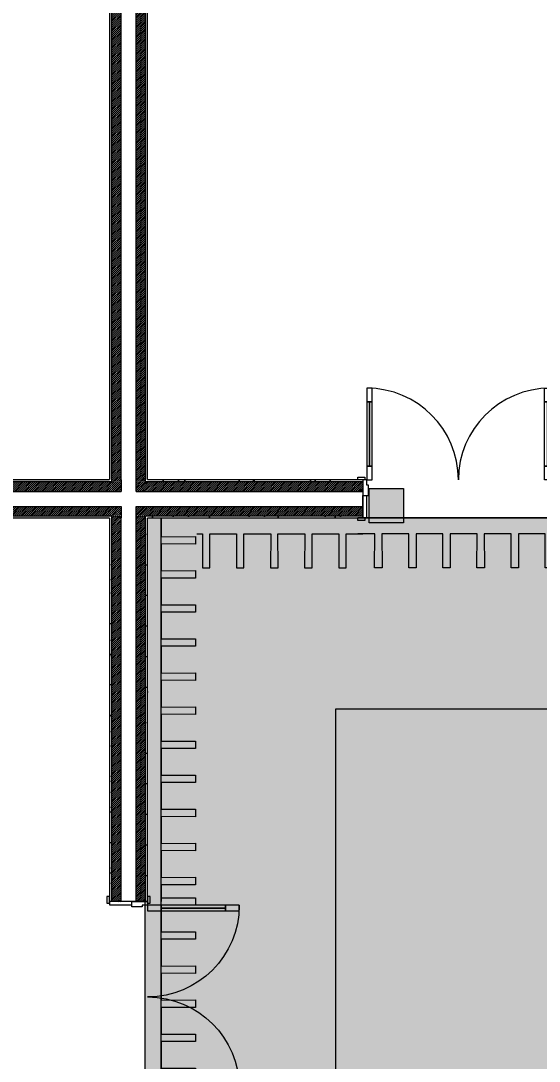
# Model space of a CAD drawing. Header units: millimetres. Extents: x 141848 to 1648660, y -821378 to -151356.
# Drawn here: x 184646 to 188447, y -220881 to -213248 of the extents above; entities that cross this region are included whole.
import ezdxf

# ---------------------------------------------------------------- set-up
doc = ezdxf.new("R2010")
doc.units = ezdxf.units.MM
doc.header["$MEASUREMENT"] = 0
doc.linetypes.add('Wipeout_Contour', pattern=[1000, 0, -1000])
for name, color, linetype in [('Cotations - 1_100', 7, 'Continuous'), ('Intérieur - Agencement', 7, 'Continuous'), ('Nouveau_Co-Structure', 7, 'Continuous'), ('Portes ARCHICAD', 7, 'Continuous'), ('Sols_ Dalles', 7, 'Continuous')]:
    doc.layers.add(name, color=color, linetype=linetype)
doc.styles.add('STYLE_GENERE_2', font='')
doc.styles.get('STYLE_GENERE_2').set_extended_font_data('Arial')
doc.dimstyles.new('STYLE_GENERE__1', dxfattribs={"dimtxt": 250, "dimasz": 190, "dimexe": 1.25, "dimexo": 0.625, "dimgap": 0, "dimtad": 1, "dimlfac": 0.001, "dimtxsty": 'STYLE_GENERE_2', "dimblk": 'ARROWHEAD_6', "dimblk1": 'ARROWHEAD_6', "dimblk2": 'ARROWHEAD_6', "dimcen": 2.5, "dimse1": 1, "dimse2": 1, "dimclrd": 7, "dimclre": 7, "dimclrt": 7, "dimazin": 3, "dimtfac": 1, "dimtmove": 0, "dimatfit": 3})
doc.dimstyles.new('STYLE_GENERE__2', dxfattribs={"dimtxt": 250, "dimasz": 190, "dimexe": 1.25, "dimexo": 0.625, "dimgap": 0, "dimtad": 1, "dimlfac": 0.001, "dimtxsty": 'STYLE_GENERE_2', "dimblk": 'ARROWHEAD_6', "dimblk1": 'ARROWHEAD_6', "dimblk2": 'ARROWHEAD_6', "dimcen": 2.5, "dimse1": 1, "dimse2": 1, "dimclrd": 7, "dimclre": 7, "dimclrt": 7, "dimazin": 3, "dimtfac": 1, "dimtmove": 0, "dimatfit": 3})
pattern_1 = [(45, (0, 0), (-7.0710678, 7.0710678), [])]
pattern_2 = [(45, (0, 175), (-55.68466, 55.68466), [0, -52.5, 0, -78.75]), (110, (175, 175), (74.000794, 26.934086), [0, -38.5, 0, -66.5])]

# ---------------------------------------------------------------- blocks, each defined once
blk = doc.blocks.new('Porte double 25')
at = {"layer": 'Portes ARCHICAD', "color": 7, "linetype": 'Continuous', "lineweight": 5}
for p, q in [((-672, 672), (-672, 572)), ((-632, 672), (-672, 672)), ((-632, 572), (-632, 672)), ((632, 572), (632, 672)), ((632, 672), (672, 672)), ((672, 672), (672, 572)), ((-672, 572), (-632, 572)), ((-652, 572), (-652, 100)), ((672, 572), (632, 572)), ((652, 572), (652, 100)), ((-632, 100), (-672, 100)), ((-672, 100), (-672, 0)), ((-632, 0), (-632, 100)), ((632, 0), (632, 100)), ((632, 100), (672, 100)), ((672, 100), (672, 0)), ((-737, 0), (-737, 19)), ((-737, 19), (-687, 19)), ((-687, 0), (-737, 0)), ((-700, 0), (-737, 0)), ((-700, 0), (-737, 0)), ((-672, 0), (-700, 0)), ((-700, 0), (-700, -115)), ((-700, 0), (-700, -15)), ((-700, 0), (-700, -15)), ((-687, 19), (-687, 0)), ((-672, -40), (-672, 0)), ((-672, 0), (-632, 0)), ((672, 0), (632, 0)), ((700, 0), (672, 0)), ((672, 0), (672, -40)), ((687, 19), (737, 19)), ((687, 0), (687, 19)), ((737, 0), (687, 0)), ((700, -115), (700, 0)), ((700, 0), (700, -15)), ((700, 0), (700, -15)), ((700, 0), (737, 0)), ((700, 0), (737, 0)), ((737, 19), (737, 0)), ((-700, -15), (-700, -85)), ((-700, -15), (-700, -85)), ((-660, -40), (-672, -40)), ((-660, -115), (-660, -40)), ((672, -40), (660, -40)), ((660, -40), (660, -115)), ((700, -15), (700, -85)), ((700, -15), (700, -85)), ((-700, -85), (-700, -115)), ((-700, -85), (-700, -115)), ((-700, -280), (-700, -115)), ((-700, -115), (-675, -115)), ((-700, -115), (-660, -115)), ((-700, -115), (-700, -195)), ((-700, -115), (-700, -195)), ((-675, -115), (-675, -280)), ((660, -115), (700, -115)), ((675, -280), (675, -115)), ((675, -115), (700, -115)), ((700, -85), (700, -115)), ((700, -85), (700, -115)), ((700, -115), (700, -280)), ((700, -115), (700, -195)), ((700, -115), (700, -195)), ((-700, -195), (-700, -265)), ((-700, -195), (-700, -265)), ((700, -195), (700, -265)), ((700, -195), (700, -265)), ((-737, -299), (-737, -280)), ((-737, -280), (-687, -280)), ((-700, -280), (-737, -280)), ((-700, -280), (-737, -280)), ((-687, -299), (-737, -299)), ((-700, -265), (-700, -280)), ((-700, -265), (-700, -280)), ((-675, -280), (-700, -280)), ((-687, -280), (-687, -299)), ((700, -280), (675, -280)), ((687, -280), (737, -280)), ((687, -299), (687, -280)), ((737, -299), (687, -299)), ((700, -265), (700, -280)), ((700, -265), (700, -280)), ((700, -280), (737, -280)), ((700, -280), (737, -280)), ((737, -280), (737, -299))]:
    blk.add_line(p, q, dxfattribs=at)
at = {"layer": 'Portes ARCHICAD', "color": 7, "linetype": 'Continuous', "lineweight": 5, "flags": 128}
for points in [[(-672, 572), (-672, 100), (-652, 100), (-652, 572)], [(-652, 572), (-652, 100), (-632, 100), (-632, 572)], [(652, 572), (652, 100), (632, 100), (632, 572)], [(672, 572), (672, 100), (652, 100), (652, 572)]]:
    blk.add_lwpolyline(points, close=True, dxfattribs=at)
at = {"layer": 'Portes ARCHICAD', "color": 7, "linetype": 'Continuous', "lineweight": 5}
for centre, start, end in [((-672, 0), 0, 90), ((672, 0), 90, 180)]:
    blk.add_arc(centre, 672, start, end, dxfattribs=at)
blk = doc.blocks.new('Mur_8_1', base_point=(185576, -188434))
at = {"color": 254, "linetype": 'Wipeout_Contour', "lineweight": 0, "ltscale": 1140376.831856272}
blk.add_wipeout([(185381, -216615.6), (185311, -216615.6), (185311, -216630.6), (185381, -216630.6)], dxfattribs=at)
at = {"color": 254, "linetype": 'Wipeout_Contour', "lineweight": 0, "ltscale": 1141182.459504243}
blk.add_wipeout([(185381, -216880.6), (185311, -216880.6), (185311, -216895.6), (185381, -216895.6)], dxfattribs=at)
at = {"linetype": 'Continuous', "lineweight": 5, "true_color": 0x5f5f5f}
h = blk.add_hatch(dxfattribs=at)
h.set_pattern_fill('Briques_terre_cuite__int_97', color=251, style=0, pattern_type=2)
h.set_pattern_definition(pattern_1)
h.paths.add_polyline_path([(185381, -216615.6), (185311, -216615.6), (185311, -216630.6), (185381, -216630.6)])
h = blk.add_hatch(dxfattribs=at)
h.set_pattern_fill('Briques_terre_cuite__int_97', color=251, style=0, pattern_type=2)
h.set_pattern_definition(pattern_1)
h.paths.add_polyline_path([(185381, -216880.6), (185311, -216880.6), (185311, -216895.6), (185381, -216895.6)])
at = {"color": 254, "linetype": 'Wipeout_Contour', "lineweight": 0, "ltscale": 1132561.79772521}
blk.add_wipeout([(185296, -211535.6), (185296, -216615.6), (185311, -216615.6), (185311, -211535.6)], dxfattribs=at)
at = {"color": 254, "linetype": 'Wipeout_Contour', "lineweight": 0, "ltscale": 1140610.915950531}
blk.add_wipeout([(185491, -216615.6), (185381, -216615.6), (185381, -216630.6), (185491, -216630.6)], dxfattribs=at)
at = {"color": 254, "linetype": 'Wipeout_Contour', "lineweight": 0, "ltscale": 1145385.812637724}
blk.add_wipeout([(185311, -216895.6), (185296, -216895.6), (185296, -219709.8), (185311, -219709.8)], dxfattribs=at)
at = {"color": 254, "linetype": 'Wipeout_Contour', "lineweight": 0, "ltscale": 1141416.378386201}
blk.add_wipeout([(185491, -216880.6), (185381, -216880.6), (185381, -216895.6), (185491, -216895.6)], dxfattribs=at)
at = {"linetype": 'Continuous', "lineweight": 5, "true_color": 0x5f5f5f}
h = blk.add_hatch(dxfattribs=at)
h.set_pattern_fill('Enduit_0001', color=251, style=0, pattern_type=2)
h.set_pattern_definition(pattern_2)
h.paths.add_polyline_path([(185296, -211535.6), (185296, -216615.6), (185311, -216615.6), (185311, -211535.6)])
h = blk.add_hatch(dxfattribs=at)
h.set_pattern_fill('Enduit_0001', color=251, style=0, pattern_type=2)
h.set_pattern_definition(pattern_2)
h.paths.add_polyline_path([(185311, -216895.6), (185296, -216895.6), (185296, -219709.8), (185311, -219709.8)])
at = {"color": 254, "linetype": 'Wipeout_Contour', "lineweight": 0, "ltscale": 1140845.050907042}
blk.add_wipeout([(185561, -216615.6), (185491, -216615.6), (185491, -216630.6), (185561, -216630.6)], dxfattribs=at)
at = {"color": 254, "linetype": 'Wipeout_Contour', "lineweight": 0, "ltscale": 1141650.348147234}
blk.add_wipeout([(185561, -216880.6), (185491, -216880.6), (185491, -216895.6), (185561, -216895.6)], dxfattribs=at)
at = {"linetype": 'Continuous', "lineweight": 5, "true_color": 0x5f5f5f}
h = blk.add_hatch(dxfattribs=at)
h.set_pattern_fill('Briques_terre_cuite__int_97', color=251, style=0, pattern_type=2)
h.set_pattern_definition(pattern_1)
h.paths.add_polyline_path([(185561, -216615.6), (185491, -216615.6), (185491, -216630.6), (185561, -216630.6)])
h = blk.add_hatch(dxfattribs=at)
h.set_pattern_fill('Briques_terre_cuite__int_97', color=251, style=0, pattern_type=2)
h.set_pattern_definition(pattern_1)
h.paths.add_polyline_path([(185561, -216880.6), (185491, -216880.6), (185491, -216895.6), (185561, -216895.6)])
at = {"color": 254, "linetype": 'Wipeout_Contour', "lineweight": 0, "ltscale": 1125242.242337045}
blk.add_wipeout([(185576, -216615.6), (185576, -206175.6), (185561, -206175.6), (185561, -216615.6)], dxfattribs=at)
at = {"color": 254, "linetype": 'Wipeout_Contour', "lineweight": 0, "ltscale": 1140740.069423841}
blk.add_wipeout([(185491, -216630.6), (185381, -216630.6), (185381, -216700.6), (185491, -216700.6)], dxfattribs=at)
at = {"color": 254, "linetype": 'Wipeout_Contour', "lineweight": 0, "ltscale": 1141287.175992314}
blk.add_wipeout([(185491, -216810.6), (185381, -216810.6), (185381, -216880.6), (185491, -216880.6)], dxfattribs=at)
at = {"color": 254, "linetype": 'Wipeout_Contour', "lineweight": 0, "ltscale": 1146072.065472085}
blk.add_wipeout([(185561, -216895.6), (185561, -219709.8), (185576, -219709.8), (185576, -216895.6)], dxfattribs=at)
at = {"linetype": 'Continuous', "lineweight": 5, "true_color": 0x5f5f5f}
h = blk.add_hatch(dxfattribs=at)
h.set_pattern_fill('Enduit_0001', color=251, style=0, pattern_type=2)
h.set_pattern_definition(pattern_2)
h.paths.add_polyline_path([(185576, -216615.6), (185576, -206175.6), (185561, -206175.6), (185561, -216615.6)])
h = blk.add_hatch(dxfattribs=at)
h.set_pattern_fill('Enduit_0001', color=251, style=0, pattern_type=2)
h.set_pattern_definition(pattern_2)
h.paths.add_polyline_path([(185561, -216895.6), (185561, -219709.8), (185576, -219709.8), (185576, -216895.6)])
at = {"color": 254, "linetype": 'Wipeout_Contour', "lineweight": 0, "ltscale": 1125130.09084485}
blk.add_wipeout([(185561, -216615.6), (185561, -206175.6), (185491, -206175.6), (185491, -216615.6)], dxfattribs=at)
at = {"color": 254, "linetype": 'Wipeout_Contour', "lineweight": 0, "ltscale": 1145961.972661486}
blk.add_wipeout([(185491, -216895.6), (185491, -219709.8), (185561, -219709.8), (185561, -216895.6)], dxfattribs=at)
at = {"linetype": 'Continuous', "lineweight": 5, "true_color": 0x5f5f5f}
h = blk.add_hatch(dxfattribs=at)
h.set_pattern_fill('Briques_terre_cuite__int_97', color=251, style=0, pattern_type=2)
h.set_pattern_definition(pattern_1)
h.paths.add_polyline_path([(185561, -216615.6), (185561, -206175.6), (185491, -206175.6), (185491, -216615.6)])
h = blk.add_hatch(dxfattribs=at)
h.set_pattern_fill('Briques_terre_cuite__int_97', color=251, style=0, pattern_type=2)
h.set_pattern_definition(pattern_1)
h.paths.add_polyline_path([(185491, -216895.6), (185491, -219709.8), (185561, -219709.8), (185561, -216895.6)])
at = {"color": 7, "linetype": 'Continuous', "lineweight": 5}
for p, q in [((185561, -216615.6), (185561, -206175.6)), ((185561, -216630.6), (185561, -216615.6)), ((185561, -216895.6), (185561, -216880.6)), ((185561, -219709.8), (185561, -216895.6)), ((185576, -219709.8), (185576, -219672.8)), ((185576, -219709.8), (185561, -219709.8))]:
    blk.add_line(p, q, dxfattribs=at)
at = {"color": 7, "linetype": 'Continuous', "lineweight": 5, "flags": 128}
for points in [[(185576, -216615.6), (185576, -206175.6)], [(185576, -219709.8), (185576, -216895.6)]]:
    blk.add_lwpolyline(points, dxfattribs=at)
at = {"color": 254, "linetype": 'Wipeout_Contour', "lineweight": 0, "ltscale": 1132780.935307262}
blk.add_wipeout([(185381, -211450.6), (185381, -216615.6), (185491, -216615.6), (185491, -211450.6)], dxfattribs=at)
at = {"color": 254, "linetype": 'Wipeout_Contour', "lineweight": 0, "ltscale": 1145728.880009112}
blk.add_wipeout([(185381, -216895.6), (185381, -219709.8), (185491, -219709.8), (185491, -216895.6)], dxfattribs=at)
at = {"color": 7, "linetype": 'Continuous', "lineweight": 5}
for p, q in [((185491, -216615.6), (185491, -211450.6)), ((185491, -216630.6), (185491, -216615.6)), ((185491, -216700.6), (185491, -216630.6)), ((185491, -216880.6), (185491, -216810.6)), ((185491, -216895.6), (185491, -216880.6)), ((185491, -219709.8), (185491, -216895.6)), ((185491, -219709.8), (185461, -219709.8)), ((185561, -219709.8), (185491, -219709.8))]:
    blk.add_line(p, q, dxfattribs=at)
at = {"color": 254, "linetype": 'Wipeout_Contour', "lineweight": 0, "ltscale": 1132650.509231782}
blk.add_wipeout([(185311, -211520.6), (185311, -216615.6), (185381, -216615.6), (185381, -211520.6)], dxfattribs=at)
at = {"color": 254, "linetype": 'Wipeout_Contour', "lineweight": 0, "ltscale": 1145495.838533478}
blk.add_wipeout([(185311, -219709.8), (185381, -219709.8), (185381, -216895.6), (185311, -216895.6)], dxfattribs=at)
at = {"linetype": 'Continuous', "lineweight": 5, "true_color": 0x5f5f5f}
h = blk.add_hatch(dxfattribs=at)
h.set_pattern_fill('Briques_terre_cuite__int_97', color=251, style=0, pattern_type=2)
h.set_pattern_definition(pattern_1)
h.paths.add_polyline_path([(185311, -211520.6), (185311, -216615.6), (185381, -216615.6), (185381, -211520.6)])
h = blk.add_hatch(dxfattribs=at)
h.set_pattern_fill('Briques_terre_cuite__int_97', color=251, style=0, pattern_type=2)
h.set_pattern_definition(pattern_1)
h.paths.add_polyline_path([(185311, -219709.8), (185381, -219709.8), (185381, -216895.6), (185311, -216895.6)])
at = {"color": 7, "linetype": 'Continuous', "lineweight": 5}
for p, q in [((185311, -211520.6), (185311, -216615.6)), ((185381, -216615.6), (185381, -211520.6)), ((185311, -216615.6), (185311, -216630.6)), ((185381, -216615.6), (185381, -216630.6)), ((185381, -216630.6), (185381, -216700.6)), ((185381, -216810.6), (185381, -216880.6)), ((185311, -216880.6), (185311, -216895.6)), ((185311, -216895.6), (185311, -219709.8)), ((185381, -216880.6), (185381, -216895.6)), ((185381, -219709.8), (185381, -216895.6)), ((185296, -219709.8), (185296, -219672.8)), ((185311, -219709.8), (185296, -219709.8)), ((185381, -219709.8), (185311, -219709.8)), ((185461, -219709.8), (185381, -219709.8))]:
    blk.add_line(p, q, dxfattribs=at)
at = {"color": 7, "linetype": 'Continuous', "lineweight": 5, "flags": 128}
for points in [[(185296, -211535.6), (185296, -216615.6)], [(185296, -216895.6), (185296, -219709.8)]]:
    blk.add_lwpolyline(points, dxfattribs=at)
at = {"layer": 'Portes ARCHICAD', "color": 7, "linetype": 'Continuous', "lineweight": 5, "xscale": -1, "zscale": 1000, "rotation": 270}
blk.add_blockref('Porte double 25', (185576, -220409.8), dxfattribs=at)
blk = doc.blocks.new('Mur_22_1', base_point=(195375, -216895.6))
at = {"color": 254, "linetype": 'Wipeout_Contour', "lineweight": 0, "ltscale": 1131068.876506741}
blk.add_wipeout([(185296, -216615.6), (178155.5, -216615.6), (178155.5, -216630.6), (185296, -216630.6)], dxfattribs=at)
at = {"color": 254, "linetype": 'Wipeout_Contour', "lineweight": 0, "ltscale": 1140955.636070019}
blk.add_wipeout([(185576, -216615.6), (185561, -216615.6), (185561, -216630.6), (185576, -216630.6)], dxfattribs=at)
at = {"color": 254, "linetype": 'Wipeout_Contour', "lineweight": 0, "ltscale": 1131544.923557036}
blk.add_wipeout([(177890.5, -216895.6), (185296, -216895.6), (185296, -216880.6), (177890.5, -216880.6)], dxfattribs=at)
at = {"color": 254, "linetype": 'Wipeout_Contour', "lineweight": 0, "ltscale": 1141760.85530834}
blk.add_wipeout([(185576, -216880.6), (185561, -216880.6), (185561, -216895.6), (185576, -216895.6)], dxfattribs=at)
at = {"linetype": 'Continuous', "lineweight": 5, "true_color": 0x5f5f5f}
h = blk.add_hatch(dxfattribs=at)
h.set_pattern_fill('Enduit_0001', color=251, style=0, pattern_type=2)
h.set_pattern_definition(pattern_2)
h.paths.add_polyline_path([(185296, -216615.6), (178155.5, -216615.6), (178155.5, -216630.6), (185296, -216630.6)])
h = blk.add_hatch(dxfattribs=at)
h.set_pattern_fill('Enduit_0001', color=251, style=0, pattern_type=2)
h.set_pattern_definition(pattern_2)
h.paths.add_polyline_path([(185576, -216615.6), (185561, -216615.6), (185561, -216630.6), (185576, -216630.6)])
h = blk.add_hatch(dxfattribs=at)
h.set_pattern_fill('Enduit_0001', color=251, style=0, pattern_type=2)
h.set_pattern_definition(pattern_2)
h.paths.add_polyline_path([(177890.5, -216895.6), (185296, -216895.6), (185296, -216880.6), (177890.5, -216880.6)])
h = blk.add_hatch(dxfattribs=at)
h.set_pattern_fill('Enduit_0001', color=251, style=0, pattern_type=2)
h.set_pattern_definition(pattern_2)
h.paths.add_polyline_path([(185576, -216880.6), (185561, -216880.6), (185561, -216895.6), (185576, -216895.6)])
at = {"color": 254, "linetype": 'Wipeout_Contour', "lineweight": 0, "ltscale": 1140266.313593126}
blk.add_wipeout([(185311, -216615.6), (185296, -216615.6), (185296, -216630.6), (185311, -216630.6)], dxfattribs=at)
at = {"color": 254, "linetype": 'Wipeout_Contour', "lineweight": 0, "ltscale": 1143034.382763726}
blk.add_wipeout([(185576, -216615.6), (185576, -216630.6), (187154.8, -216630.6), (187154.8, -216615.6)], dxfattribs=at)
at = {"color": 254, "linetype": 'Wipeout_Contour', "lineweight": 0, "ltscale": 1141072.019265106}
blk.add_wipeout([(185311, -216880.6), (185296, -216880.6), (185296, -216895.6), (185311, -216895.6)], dxfattribs=at)
at = {"color": 254, "linetype": 'Wipeout_Contour', "lineweight": 0, "ltscale": 1143838.141313362}
blk.add_wipeout([(185576, -216895.6), (187154.8, -216895.6), (187154.8, -216880.6), (185576, -216880.6)], dxfattribs=at)
at = {"linetype": 'Continuous', "lineweight": 5, "true_color": 0x5f5f5f}
h = blk.add_hatch(dxfattribs=at)
h.set_pattern_fill('Enduit_0001', color=251, style=0, pattern_type=2)
h.set_pattern_definition(pattern_2)
h.paths.add_polyline_path([(185311, -216615.6), (185296, -216615.6), (185296, -216630.6), (185311, -216630.6)])
h = blk.add_hatch(dxfattribs=at)
h.set_pattern_fill('Enduit_0001', color=251, style=0, pattern_type=2)
h.set_pattern_definition(pattern_2)
h.paths.add_polyline_path([(185576, -216615.6), (185576, -216630.6), (187154.8, -216630.6), (187154.8, -216615.6)])
h = blk.add_hatch(dxfattribs=at)
h.set_pattern_fill('Enduit_0001', color=251, style=0, pattern_type=2)
h.set_pattern_definition(pattern_2)
h.paths.add_polyline_path([(185311, -216880.6), (185296, -216880.6), (185296, -216895.6), (185311, -216895.6)])
h = blk.add_hatch(dxfattribs=at)
h.set_pattern_fill('Enduit_0001', color=251, style=0, pattern_type=2)
h.set_pattern_definition(pattern_2)
h.paths.add_polyline_path([(185576, -216895.6), (187154.8, -216895.6), (187154.8, -216880.6), (185576, -216880.6)])
at = {"color": 254, "linetype": 'Wipeout_Contour', "lineweight": 0, "ltscale": 1131522.878556852}
blk.add_wipeout([(185311, -216810.6), (177960.5, -216810.6), (177960.5, -216880.6), (185311, -216880.6)], dxfattribs=at)
at = {"color": 254, "linetype": 'Wipeout_Contour', "lineweight": 0, "ltscale": 1141521.172238225}
blk.add_wipeout([(185561, -216810.6), (185491, -216810.6), (185491, -216880.6), (185561, -216880.6)], dxfattribs=at)
at = {"linetype": 'Continuous', "lineweight": 5, "true_color": 0x5f5f5f}
h = blk.add_hatch(dxfattribs=at)
h.set_pattern_fill('Briques_terre_cuite__int_97', color=251, style=0, pattern_type=2)
h.set_pattern_definition(pattern_1)
h.paths.add_polyline_path([(185311, -216810.6), (177960.5, -216810.6), (177960.5, -216880.6), (185311, -216880.6)])
h = blk.add_hatch(dxfattribs=at)
h.set_pattern_fill('Briques_terre_cuite__int_97', color=251, style=0, pattern_type=2)
h.set_pattern_definition(pattern_1)
h.paths.add_polyline_path([(185561, -216810.6), (185491, -216810.6), (185491, -216880.6), (185561, -216880.6)])
at = {"color": 254, "linetype": 'Wipeout_Contour', "lineweight": 0, "ltscale": 1141053.230622786}
blk.add_wipeout([(185381, -216810.6), (185311, -216810.6), (185311, -216880.6), (185381, -216880.6)], dxfattribs=at)
at = {"color": 254, "linetype": 'Wipeout_Contour', "lineweight": 0, "ltscale": 1143689.706429992}
blk.add_wipeout([(185561, -216810.6), (185561, -216880.6), (187154.8, -216880.6), (187154.8, -216810.6)], dxfattribs=at)
at = {"linetype": 'Continuous', "lineweight": 5, "true_color": 0x5f5f5f}
h = blk.add_hatch(dxfattribs=at)
h.set_pattern_fill('Briques_terre_cuite__int_97', color=251, style=0, pattern_type=2)
h.set_pattern_definition(pattern_1)
h.paths.add_polyline_path([(185381, -216810.6), (185311, -216810.6), (185311, -216880.6), (185381, -216880.6)])
h = blk.add_hatch(dxfattribs=at)
h.set_pattern_fill('Briques_terre_cuite__int_97', color=251, style=0, pattern_type=2)
h.set_pattern_definition(pattern_1)
h.paths.add_polyline_path([(185561, -216810.6), (185561, -216880.6), (187154.8, -216880.6), (187154.8, -216810.6)])
at = {"color": 7, "linetype": 'Continuous', "lineweight": 5}
for p, q in [((177960.5, -216880.6), (185311, -216880.6)), ((185311, -216880.6), (185311, -216895.6)), ((185561, -216895.6), (185561, -216880.6)), ((185561, -216880.6), (187154.8, -216880.6)), ((187154.8, -216895.6), (187117.8, -216895.6)), ((187154.8, -216880.6), (187154.8, -216895.6))]:
    blk.add_line(p, q, dxfattribs=at)
at = {"color": 7, "linetype": 'Continuous', "lineweight": 5, "flags": 128}
for points in [[(177875.5, -216895.6), (185296, -216895.6)], [(185576, -216895.6), (187154.8, -216895.6)]]:
    blk.add_lwpolyline(points, dxfattribs=at)
at = {"color": 254, "linetype": 'Wipeout_Contour', "lineweight": 0, "ltscale": 1131477.537800761}
blk.add_wipeout([(185381, -216700.6), (178070.5, -216700.6), (178070.5, -216810.6), (185381, -216810.6)], dxfattribs=at)
at = {"color": 254, "linetype": 'Wipeout_Contour', "lineweight": 0, "ltscale": 1131199.573631248}
blk.add_wipeout([(185311, -216630.6), (178140.5, -216630.6), (178140.5, -216700.6), (185311, -216700.6)], dxfattribs=at)
at = {"color": 254, "linetype": 'Wipeout_Contour', "lineweight": 0, "ltscale": 1141013.604110697}
blk.add_wipeout([(185491, -216700.6), (185381, -216700.6), (185381, -216810.6), (185491, -216810.6)], dxfattribs=at)
at = {"linetype": 'Continuous', "lineweight": 5, "true_color": 0x5f5f5f}
h = blk.add_hatch(dxfattribs=at)
h.set_pattern_fill('Briques_terre_cuite__int_97', color=251, style=0, pattern_type=2)
h.set_pattern_definition(pattern_1)
h.paths.add_polyline_path([(185311, -216630.6), (178140.5, -216630.6), (178140.5, -216700.6), (185311, -216700.6)])
at = {"color": 7, "linetype": 'Continuous', "lineweight": 5}
for p, q in [((178070.5, -216810.6), (185381, -216810.6)), ((185381, -216810.6), (185381, -216880.6))]:
    blk.add_line(p, q, dxfattribs=at)
at = {"color": 254, "linetype": 'Wipeout_Contour', "lineweight": 0, "ltscale": 1143325.672662652}
blk.add_wipeout([(185491, -216700.6), (185491, -216810.6), (187154.8, -216810.6), (187154.8, -216700.6)], dxfattribs=at)
at = {"color": 7, "linetype": 'Continuous', "lineweight": 5}
for p, q in [((185491, -216880.6), (185491, -216810.6)), ((185491, -216810.6), (187154.8, -216810.6)), ((187154.8, -216810.6), (187154.8, -216880.6))]:
    blk.add_line(p, q, dxfattribs=at)
at = {"color": 254, "linetype": 'Wipeout_Contour', "lineweight": 0, "ltscale": 1140506.011834636}
blk.add_wipeout([(185381, -216630.6), (185311, -216630.6), (185311, -216700.6), (185381, -216700.6)], dxfattribs=at)
at = {"color": 254, "linetype": 'Wipeout_Contour', "lineweight": 0, "ltscale": 1140974.177878002}
blk.add_wipeout([(185561, -216630.6), (185491, -216630.6), (185491, -216700.6), (185561, -216700.6)], dxfattribs=at)
at = {"linetype": 'Continuous', "lineweight": 5, "true_color": 0x5f5f5f}
h = blk.add_hatch(dxfattribs=at)
h.set_pattern_fill('Briques_terre_cuite__int_97', color=251, style=0, pattern_type=2)
h.set_pattern_definition(pattern_1)
h.paths.add_polyline_path([(185381, -216630.6), (185311, -216630.6), (185311, -216700.6), (185381, -216700.6)])
h = blk.add_hatch(dxfattribs=at)
h.set_pattern_fill('Briques_terre_cuite__int_97', color=251, style=0, pattern_type=2)
h.set_pattern_definition(pattern_1)
h.paths.add_polyline_path([(185561, -216630.6), (185491, -216630.6), (185491, -216700.6), (185561, -216700.6)])
at = {"color": 7, "linetype": 'Continuous', "lineweight": 5}
for p, q in [((185311, -216630.6), (178140.5, -216630.6)), ((185311, -216615.6), (185311, -216630.6)), ((185381, -216630.6), (185381, -216700.6)), ((185491, -216700.6), (185491, -216630.6)), ((178140.5, -216700.6), (185311, -216700.6)), ((185311, -216700.6), (185381, -216700.6))]:
    blk.add_line(p, q, dxfattribs=at)
at = {"color": 7, "linetype": 'Continuous', "lineweight": 5, "flags": 128}
blk.add_lwpolyline([(185296, -216615.6), (178155.5, -216615.6)], dxfattribs=at)
at = {"color": 254, "linetype": 'Wipeout_Contour', "lineweight": 0, "ltscale": 1143143.74796715}
blk.add_wipeout([(185561, -216630.6), (185561, -216700.6), (187154.8, -216700.6), (187154.8, -216630.6)], dxfattribs=at)
at = {"linetype": 'Continuous', "lineweight": 5, "true_color": 0x5f5f5f}
h = blk.add_hatch(dxfattribs=at)
h.set_pattern_fill('Briques_terre_cuite__int_97', color=251, style=0, pattern_type=2)
h.set_pattern_definition(pattern_1)
h.paths.add_polyline_path([(185561, -216630.6), (185561, -216700.6), (187154.8, -216700.6), (187154.8, -216630.6)])
at = {"color": 7, "linetype": 'Continuous', "lineweight": 5}
for p, q in [((185561, -216630.6), (185561, -216615.6)), ((187154.8, -216630.6), (185561, -216630.6)), ((187154.8, -216615.6), (187117.8, -216615.6)), ((187154.8, -216615.6), (187154.8, -216630.6)), ((187154.8, -216630.6), (187154.8, -216700.6)), ((185491, -216700.6), (185561, -216700.6)), ((185561, -216700.6), (187154.8, -216700.6)), ((187154.8, -216700.6), (187154.8, -216730.6)), ((187154.8, -216730.6), (187154.8, -216810.6))]:
    blk.add_line(p, q, dxfattribs=at)
at = {"color": 7, "linetype": 'Continuous', "lineweight": 5, "flags": 128}
blk.add_lwpolyline([(187154.8, -216615.6), (185576, -216615.6)], dxfattribs=at)
at = {"layer": 'Portes ARCHICAD', "color": 7, "linetype": 'Continuous', "lineweight": 5, "zscale": 1000}
blk.add_blockref('Porte double 25', (187854.8, -216615.6), dxfattribs=at)
blk = doc.blocks.new('Tôle profilée 25_21')
at = {"color": 7, "linetype": 'Continuous', "lineweight": 5}
for p, q in [((0, 2814.2), (0, 2676.5)), ((-250, 2677.5), (-250, 2650)), ((0, 2676.5), (-250, 2677.5)), ((-250, 2650), (-250, 2622.5)), ((-250, 2622.5), (0, 2623.5)), ((0, 2623.5), (0, 2426.5)), ((-250, 2427.5), (-250, 2400)), ((0, 2426.5), (-250, 2427.5)), ((-250, 2400), (-250, 2372.5)), ((-250, 2372.5), (0, 2373.5)), ((0, 2373.5), (0, 2176.5)), ((-250, 2177.5), (-250, 2150)), ((0, 2176.5), (-250, 2177.5)), ((-250, 2150), (-250, 2122.5)), ((-250, 2122.5), (0, 2123.5)), ((0, 2123.5), (0, 1926.5)), ((-250, 1927.5), (-250, 1900)), ((0, 1926.5), (-250, 1927.5)), ((-250, 1900), (-250, 1872.5)), ((-250, 1872.5), (0, 1873.5)), ((0, 1873.5), (0, 1676.5)), ((-250, 1677.5), (-250, 1650)), ((0, 1676.5), (-250, 1677.5)), ((-250, 1650), (-250, 1622.5)), ((-250, 1622.5), (0, 1623.5)), ((0, 1623.5), (0, 1426.5)), ((-250, 1427.5), (-250, 1400)), ((0, 1426.5), (-250, 1427.5)), ((-250, 1400), (-250, 1372.5)), ((-250, 1372.5), (0, 1373.5)), ((0, 1373.5), (0, 1176.5)), ((-250, 1177.5), (-250, 1150)), ((0, 1176.5), (-250, 1177.5)), ((-250, 1150), (-250, 1122.5)), ((-250, 1122.5), (0, 1123.5)), ((0, 1123.5), (0, 926.5)), ((-250, 927.5), (-250, 900)), ((0, 926.5), (-250, 927.5)), ((-250, 900), (-250, 872.5)), ((-250, 872.5), (0, 873.5)), ((0, 873.5), (0, 676.5)), ((-250, 677.5), (-250, 650)), ((0, 676.5), (-250, 677.5)), ((-250, 650), (-250, 622.5)), ((-250, 622.5), (0, 623.5)), ((0, 623.5), (0, 426.5)), ((-250, 427.5), (-250, 400)), ((0, 426.5), (-250, 427.5)), ((-250, 400), (-250, 372.5)), ((-250, 372.5), (0, 373.5)), ((0, 373.5), (0, 176.5)), ((-250, 177.5), (-250, 150)), ((0, 176.5), (-250, 177.5)), ((-250, 150), (-250, 122.5)), ((-250, 122.5), (0, 123.5)), ((0, 123.5), (0, 0))]:
    blk.add_line(p, q, dxfattribs=at)
blk = doc.blocks.new('Tôle profilée 25_24')
at = {"color": 7, "linetype": 'Continuous', "lineweight": 5}
for p, q in [((-250, 1177.5), (-250, 1150)), ((0, 1176.5), (-250, 1177.5)), ((-250, 1150), (-250, 1122.5)), ((0, 1218.4), (0, 1176.5)), ((-250, 1122.5), (0, 1123.5)), ((0, 1123.5), (0, 926.5)), ((-250, 927.5), (-250, 900)), ((0, 926.5), (-250, 927.5)), ((-250, 900), (-250, 872.5)), ((-250, 872.5), (0, 873.5)), ((0, 873.5), (0, 676.5)), ((-250, 677.5), (-250, 650)), ((0, 676.5), (-250, 677.5)), ((-250, 650), (-250, 622.5)), ((-250, 622.5), (0, 623.5)), ((0, 623.5), (0, 426.5)), ((-250, 427.5), (-250, 400)), ((0, 426.5), (-250, 427.5)), ((-250, 400), (-250, 372.5)), ((-250, 372.5), (0, 373.5)), ((0, 373.5), (0, 176.5)), ((-250, 177.5), (-250, 150)), ((0, 176.5), (-250, 177.5)), ((-250, 150), (-250, 122.5)), ((-250, 122.5), (0, 123.5)), ((0, 123.5), (0, 0))]:
    blk.add_line(p, q, dxfattribs=at)
blk = doc.blocks.new('Tôle profilée 25_41')
at = {"color": 7, "linetype": 'Continuous', "lineweight": 5}
for p, q in [((0, 1474), (0, 1426.5)), ((-250, 1427.5), (-250, 1400)), ((0, 1426.5), (-250, 1427.5)), ((-250, 1400), (-250, 1372.5)), ((-250, 1372.5), (0, 1373.5)), ((0, 1373.5), (0, 1176.5)), ((-250, 1177.5), (-250, 1150)), ((0, 1176.5), (-250, 1177.5)), ((-250, 1150), (-250, 1122.5)), ((-250, 1122.5), (0, 1123.5)), ((0, 1123.5), (0, 926.5)), ((-250, 927.5), (-250, 900)), ((0, 926.5), (-250, 927.5)), ((-250, 900), (-250, 872.5)), ((-250, 872.5), (0, 873.5)), ((0, 873.5), (0, 676.5)), ((-250, 677.5), (-250, 650)), ((0, 676.5), (-250, 677.5)), ((-250, 650), (-250, 622.5)), ((-250, 622.5), (0, 623.5)), ((0, 623.5), (0, 426.5)), ((-250, 427.5), (-250, 400)), ((0, 426.5), (-250, 427.5)), ((-250, 400), (-250, 372.5)), ((-250, 372.5), (0, 373.5)), ((0, 373.5), (0, 176.5)), ((-250, 177.5), (-250, 150)), ((0, 176.5), (-250, 177.5)), ((-250, 150), (-250, 122.5)), ((-250, 122.5), (0, 123.5)), ((0, 123.5), (0, 0))]:
    blk.add_line(p, q, dxfattribs=at)
blk = doc.blocks.new('Tôle profilée 25_40')
at = {"color": 7, "linetype": 'Continuous', "lineweight": 5}
for p, q in [((-250, 1427.5), (-250, 1400)), ((0, 1426.5), (-250, 1427.5)), ((-250, 1400), (-250, 1372.5)), ((0, 1437), (0, 1426.5)), ((-250, 1372.5), (0, 1373.5)), ((0, 1373.5), (0, 1176.5)), ((-250, 1177.5), (-250, 1150)), ((0, 1176.5), (-250, 1177.5)), ((-250, 1150), (-250, 1122.5)), ((-250, 1122.5), (0, 1123.5)), ((0, 1123.5), (0, 926.5)), ((-250, 927.5), (-250, 900)), ((0, 926.5), (-250, 927.5)), ((-250, 900), (-250, 872.5)), ((-250, 872.5), (0, 873.5)), ((0, 873.5), (0, 676.5)), ((-250, 677.5), (-250, 650)), ((0, 676.5), (-250, 677.5)), ((-250, 650), (-250, 622.5)), ((-250, 622.5), (0, 623.5)), ((0, 623.5), (0, 426.5)), ((-250, 427.5), (-250, 400)), ((0, 426.5), (-250, 427.5)), ((-250, 400), (-250, 372.5)), ((-250, 372.5), (0, 373.5)), ((0, 373.5), (0, 176.5)), ((-250, 177.5), (-250, 150)), ((0, 176.5), (-250, 177.5)), ((-250, 150), (-250, 122.5)), ((-250, 122.5), (0, 123.5)), ((0, 123.5), (0, 0))]:
    blk.add_line(p, q, dxfattribs=at)
blk = doc.blocks.new('*D511')
at = {"layer": 'Cotations - 1_100', "color": 7, "linetype": 'Continuous', "lineweight": 5}
for p, q in [((178155.5, -212920.4), (178155.5, -212545.4)), ((185296, -212920.4), (185296, -212545.4)), ((178255.5, -212632.9), (178055.5, -212832.9)), ((185396, -212632.9), (185196, -212832.9)), ((178155.5, -212732.9), (185296, -212732.9))]:
    blk.add_line(p, q, dxfattribs=at)
at = {"layer": 'Cotations - 1_100', "color": 7, "lineweight": 5, "char_height": 250, "attachment_point": 7, "style": 'STYLE_GENERE_2'}
for s, insert in [('\\A1;{\\pql;\\fArial|b0|i0|c0|p38;7,14}', (181060.6, -212682.9)), ('\\A1;{\\pql;\\fArial|b0|i0|c0|p38;0,28}', (184530.9, -212682.9))]:
    blk.add_mtext(s, dxfattribs=dict(at, insert=insert))
blk = doc.blocks.new('ARROWHEAD_6')
at = {"color": 0, "linetype": 'Continuous', "lineweight": 0}
for p, q in [((-0.5, -0.5), (0.5, 0.5)), ((0, 0), (-1, 0))]:
    blk.add_line(p, q, dxfattribs=at)
blk = doc.blocks.new('*D516')
at = {"layer": 'Cotations - 1_100', "color": 7, "linetype": 'Continuous', "lineweight": 5}
for p, q in [((183646.7, -211435.6), (183846.7, -211635.6)), ((183934.2, -211535.6), (183559.2, -211535.6)), ((183746.7, -216615.6), (183746.7, -211535.6)), ((183646.7, -216515.6), (183846.7, -216715.6)), ((183934.2, -216615.6), (183559.2, -216615.6)), ((183746.7, -216765.6), (183746.7, -216615.6))]:
    blk.add_line(p, q, dxfattribs=at)
at = {"layer": 'Cotations - 1_100', "color": 7, "lineweight": 5, "char_height": 250, "attachment_point": 7, "rotation": 90, "style": 'STYLE_GENERE_2'}
for s, insert in [('\\A1;{\\pql;\\fArial|b0|i0|c0|p38;0,28}', (183696.7, -212300.7)), ('\\A1;{\\pql;\\fArial|b0|i0|c0|p38;5,08}', (183696.7, -214740.7))]:
    blk.add_mtext(s, dxfattribs=dict(at, insert=insert))
blk = doc.blocks.new('*D525')
at = {"layer": 'Cotations - 1_100', "color": 7, "linetype": 'Continuous', "lineweight": 5}
for p, q in [((188883.7, -206275.6), (188683.7, -206075.6)), ((188783.7, -206175.6), (188783.7, -206025.6)), ((188971.2, -206175.6), (188596.2, -206175.6)), ((188783.7, -216615.6), (188783.7, -206175.6)), ((188683.7, -216515.6), (188883.7, -216715.6)), ((188971.2, -216615.6), (188596.2, -216615.6)), ((188783.7, -216765.6), (188783.7, -216615.6))]:
    blk.add_line(p, q, dxfattribs=at)
at = {"layer": 'Cotations - 1_100', "color": 7, "lineweight": 5, "insert": (188733.7, -211823), "char_height": 250, "attachment_point": 7, "rotation": 90, "style": 'STYLE_GENERE_2'}
blk.add_mtext('\\A1;{\\pql;\\fArial|b0|i0|c0|p38;10,44}', dxfattribs=at)

msp = doc.modelspace()

# ---------------------------------------------------------------- hatches: boundary and pattern name
at = {"linetype": 'Continuous', "lineweight": 0, "true_color": 0x6f6f6f}
h = msp.add_hatch(color=8, dxfattribs=at)
h.paths.add_polyline_path([(141848.442, -295062.571), (269220.821, -293826.868), (269220.821, -270902.734), (268763.049, -270902.734), (254213.6, -271040.575), (254213.6, -163437.635), (153156.2, -163437.635), (153156.2, -271040.575), (153182.962, -271040.57), (153183.146, -272000.514, -0.40942736), (149183.681, -275935.042), (141848.442, -275935.042)])
h.paths.add_polyline_path([(158435.584, -260639.953), (155145.584, -260639.953), (155145.584, -248364.953), (155145.584, -243089.974), (155145.584, -242189.974), (158435.584, -242189.974)], flags=0)
h.paths.add_polyline_path([(161503.433, -171995.57), (161503.433, -193810.571), (161503.433, -230015.57), (161503.433, -260810.571), (196775.042, -260810.571), (196775.042, -222495.57), (186955.542, -222495.57), (186955.542, -218295.57), (196754.55, -218295.57), (196754.55, -208495.57), (196754.55, -204495.57), (193355.542, -204495.57), (193355.542, -195161.535), (195576.034, -195161.535), (195576.034, -189810.571), (217850.068, -189810.571), (217850.068, -262266.885), (245610.045, -262266.885), (245610.045, -253395.571), (245626.034, -253395.571), (246426.034, -253395.571), (247826.034, -253395.571), (247826.034, -248005.571), (247826.034, -246605.571), (245626.034, -246605.571), (245610.045, -246605.571), (245610.045, -171995.57), (212806.28, -171995.57)], flags=0)
h.paths.add_polyline_path([(162737.042, -269433.913, -0.09031866), (162858.773, -268727.623, -0.20144873), (163912.639, -267592.74, -0.10421145), (164718.006, -267415.055), (165317.979, -267409.371, -0.10404461), (166125.354, -267571.244, -0.23825546), (167284.257, -268953.318, -0.05518862), (167336.836, -269390.334), (167338.931, -269611.438), (167351.046, -270890.267), (167092.583, -271892.761, -0.26794919), (165370.083, -272909.124), (164770.11, -272914.808, -0.19371746), (163379.252, -272370.185, -0.07056876), (163028.663, -271931.262, -0.1316525), (162751.253, -270933.845)], flags=0)
h.paths.add_polyline_path([(175327.752, -275599.002, -0.4157911), (173316.986, -273599.031), (173316.986, -273452.052), (173330.488, -267377.824, -0.3805567), (175316.986, -265609.826), (175394.714, -265609.826), (175394.714, -270609.826), (190394.714, -270609.826), (190394.714, -265609.826), (195356.191, -265609.826, -0.41421356), (196856.191, -267109.826), (196856.191, -273660.699, -0.34550161), (195137.285, -275433.432)], flags=0)
h.paths.add_polyline_path([(205510.093, -271504.083, -0.13447393), (205230.948, -270484.937), (205230.948, -268984.937, -0.41421356), (207230.948, -266984.937), (207830.948, -266984.937, -0.41421356), (209830.948, -268984.937), (209830.948, -270484.937, -0.12882035), (209574.03, -271465.581, -0.27093629), (207830.948, -272484.937), (207230.948, -272484.937, -0.26498)], flags=0)
h.paths.add_polyline_path([(217862.687, -273329.325), (217869.949, -267730.336, -0.09856151), (218100.718, -266943.721), (218117.681, -266951.545, -0.258849), (219955.479, -265605.827), (219953.141, -265587.294), (220637.569, -265587.294), (220637.569, -265687.294), (220637.569, -270687.294), (250537.569, -270687.294), (250537.569, -265687.294), (252208.004, -265687.294), (254186.294, -265687.294), (254186.294, -267687.294), (254186.294, -271062.255, 0.00134576), (254186.323, -271073.021), (254197.209, -273095.233, -0.41421356), (252208.004, -275105.97), (243484.534, -275105.97, -0.00518896), (243431.438, -275116.103), (235447.992, -275196.191), (220071.012, -275253.24, -0.38655333), (217873.089, -273475.385, -0.02518922)], flags=0)
at = {"layer": 'Intérieur - Agencement', "linetype": 'Continuous', "lineweight": 5}
msp.add_hatch(color=9, dxfattribs=at).paths.add_polyline_path([(185676.034, -216895.57), (195375.042, -216895.57), (195375.042, -223895.57), (185676.034, -223895.57)])
at = {"layer": 'Sols_ Dalles', "linetype": 'Continuous', "lineweight": 0, "true_color": 0x2e271c}
msp.add_hatch(color=250, dxfattribs=at).paths.add_polyline_path([(161503.433, -171995.57), (161503.433, -230015.57), (161503.433, -260810.571), (196775.042, -260810.571), (196775.042, -260795.571), (196775.042, -258649.982), (196775.042, -258010.558), (196775.042, -222495.57), (186955.542, -222495.57), (186955.542, -218295.57), (196754.55, -218295.57), (196754.55, -204495.57), (193355.542, -204495.57), (193355.542, -195161.535), (195576.034, -195161.535), (195576.034, -189810.571), (217805.542, -189810.571), (217805.542, -253395.57), (217805.542, -253415.571), (219205.542, -253415.571), (219205.542, -253395.57), (219205.542, -188410.571), (191955.542, -188410.571), (191955.542, -190035.076), (194140.476, -190023.061), (194160.967, -193749.52), (191976.034, -193761.535), (191955.542, -200380.57), (191955.542, -205895.57), (195354.55, -205895.57), (195354.55, -216895.57), (185555.542, -216895.57), (185555.542, -223895.57), (195354.55, -223895.57), (195354.55, -258649.982), (195354.55, -259410.571), (163990.222, -259410.571), (162860.681, -259410.571), (162860.681, -231415.57), (162860.681, -173395.57), (244226.034, -173395.57), (244226.034, -248005.571), (245626.034, -248005.571), (246426.034, -248005.571), (246426.034, -251817.03), (245610.045, -251817.03), (244211.034, -251817.03), (244211.034, -253395.571), (246426.034, -253395.571), (247826.034, -253395.571), (247826.034, -248005.571), (247826.034, -246605.571), (245626.034, -246605.571), (245626.034, -171995.57)])

# ---------------------------------------------------------------- linework, layer by layer
at = {"layer": 'Intérieur - Agencement', "color": 7, "linetype": 'Continuous', "lineweight": 5, "flags": 128}
msp.add_lwpolyline([(185676.034, -216895.57), (195375.042, -216895.57), (195375.042, -223895.57), (185676.034, -223895.57)], close=True, dxfattribs=at)
at = {"layer": 'Sols_ Dalles', "color": 250, "linetype": 'Continuous', "lineweight": 5, "true_color": 0x1f1f1f}
for points in [[(219205.542, -253395.57), (219205.542, -188410.571), (191955.542, -188410.571), (191955.542, -200380.57), (191955.542, -205895.57), (195354.55, -205895.57), (195354.55, -216895.57), (185555.542, -216895.57), (185555.542, -223895.57), (195354.55, -223895.57), (195354.55, -258649.982)], [(196775.042, -258010.558), (196775.042, -222495.57), (186955.542, -222495.57), (186955.542, -218295.57), (196754.55, -218295.57), (196754.55, -204495.57), (193355.542, -204495.57), (193355.542, -201780.57), (193355.542, -195161.535)]]:
    msp.add_lwpolyline(points, dxfattribs=at)

# ---------------------------------------------------------------- block references
at = {"color": 7, "linetype": 'Continuous', "lineweight": 5, "xscale": -1, "zscale": 1000, "rotation": 270}
msp.add_blockref('Tôle profilée 25_40', (187117.765, -217011.994), dxfattribs=at)

# ---------------------------------------------------------------- next in the draw order: block references
at = {"color": 7, "lineweight": 5}
msp.add_blockref('Mur_8_1', (185576.034, -188433.997), dxfattribs=at)

# ---------------------------------------------------------------- next in the draw order: block references
msp.add_blockref('Mur_22_1', (195375.042, -216895.57), dxfattribs=at)
at = {"color": 7, "linetype": 'Continuous', "lineweight": 5, "zscale": 1000, "rotation": 90}
msp.add_blockref('Tôle profilée 25_24', (187154.765, -217011.994), dxfattribs=at)
at = {"color": 7, "linetype": 'Continuous', "lineweight": 5, "xscale": -1, "zscale": 1000}
msp.add_blockref('Tôle profilée 25_41', (185676.034, -221109.798), dxfattribs=at)

# ---------------------------------------------------------------- next in the draw order: hatches: boundary and pattern name
at = {"layer": 'Nouveau_Co-Structure', "linetype": 'Continuous', "lineweight": 5}
msp.add_hatch(color=1, dxfattribs=at).paths.add_polyline_path([(187201.17, -216680.57), (187201.17, -216930.57), (187451.17, -216930.57), (187451.17, -216680.57)])

# ---------------------------------------------------------------- next in the draw order: linework, layer by layer
at = {"layer": 'Nouveau_Co-Structure', "color": 7, "linetype": 'Continuous', "lineweight": 5}
msp.add_lwpolyline([(187201.17, -216680.57), (187451.17, -216680.57), (187451.17, -216930.57), (187201.17, -216930.57)], close=True, dxfattribs=at)

# ---------------------------------------------------------------- next in the draw order: block references
at = {"color": 7, "linetype": 'Continuous', "lineweight": 5, "xscale": -1, "zscale": 1000}
msp.add_blockref('Tôle profilée 25_21', (185676.034, -219709.798), dxfattribs=at)

# ---------------------------------------------------------------- next in the draw order: dimensions: what is measured, and where the dimension line sits
at = {"layer": 'Cotations - 1_100', "color": 7, "linetype": 'Continuous', "lineweight": 5}
for base, p1, p2, picture, middle in [((188783.695, -206175.57), (185576.034, -216615.57), (185576.034, -206175.57), '*D525', (188608.695, -211402.998)), ((183746.673, -211535.57), (185296.034, -216615.57), (181725.788, -211535.57), '*D516', (183571.673, -214416.009))]:
    dim = msp.add_linear_dim(base=base, p1=p1, p2=p2, angle=90, dimstyle='STYLE_GENERE__2', dxfattribs=at)
    dim.commit()
    dim.dimension.update_dxf_attribs({"geometry": picture, "text_midpoint": middle, "dimtype": 160, "text_rotation": 90})
dim = msp.add_linear_dim(base=(185296.034, -212732.894), p1=(178155.542, -216615.57), p2=(185296.034, -209914.784), dimstyle='STYLE_GENERE__1', dxfattribs=at)
dim.commit()
dim.dimension.update_dxf_attribs({"geometry": '*D511', "text_midpoint": (181385.349, -212557.894), "dimtype": 160})

doc.saveas('drawing.dxf')
